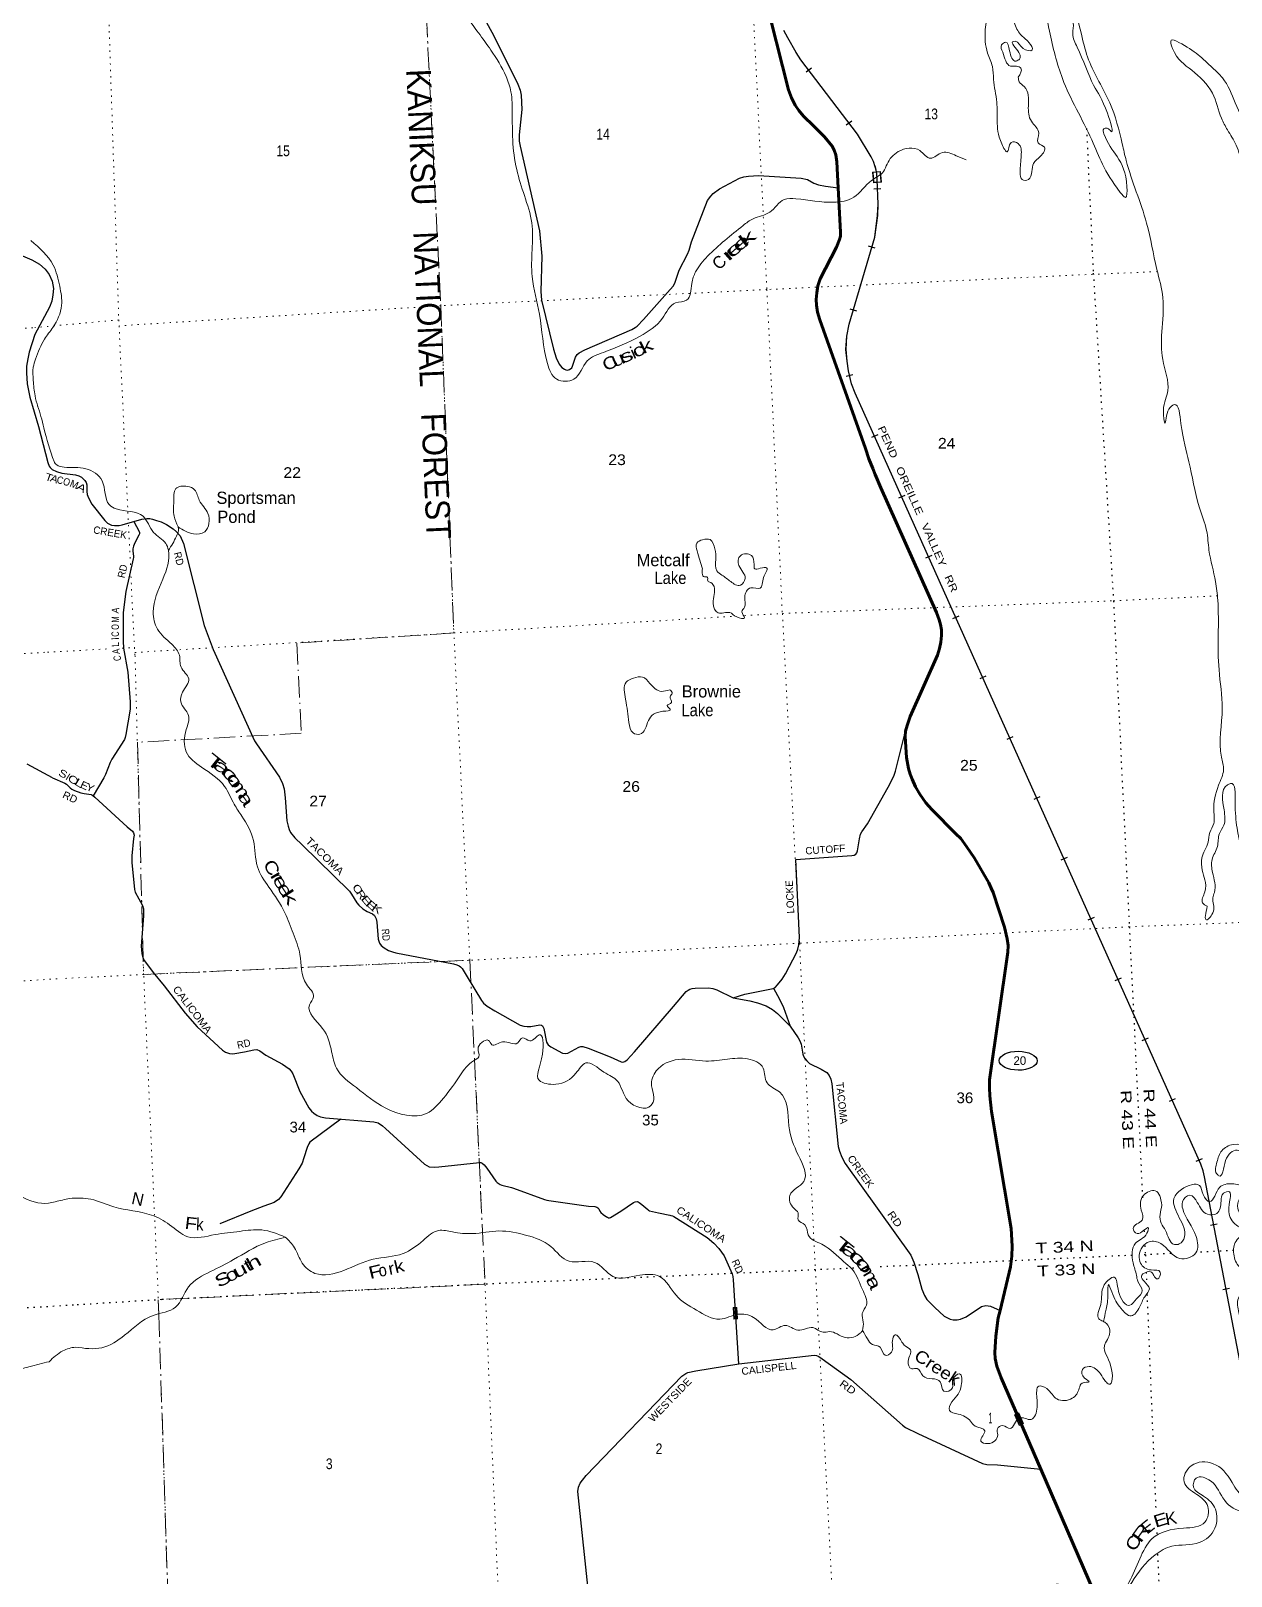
# Model space of a CAD drawing. Header units: feet. Extents: x 733631 to 986127, y 195788 to 388968.
# Drawn here: x 887219 to 906800, y 342713 to 367933 of the extents above; entities that cross this region are included whole.
import ezdxf
from ezdxf.enums import TextEntityAlignment as Align

# ---------------------------------------------------------------- set-up
doc = ezdxf.new("R2010")
doc.units = ezdxf.units.FT
doc.header["$LTSCALE"] = 70
doc.linetypes.add('DOT_DASHED', pattern=[7.7, 5, -1.2, 0.3, -1.2])
doc.linetypes.add('DOTTED', pattern=[1.5, 0.3, -1.2])
for name, color, linetype, lineweight in [('17', 7, 'Continuous', 25), ('23', 7, 'Continuous', 70), ('29', 7, 'Continuous', 25), ('31', 7, 'Continuous', 13), ('34', 7, 'Continuous', 25), ('39', 7, 'Continuous', 13), ('44', 7, 'DOT_DASHED', 13), ('59', 7, 'Continuous', 13), ('6', 7, 'DOTTED', 25), ('7', 7, 'DOTTED', 13)]:
    doc.layers.add(name, color=color, linetype=linetype, lineweight=lineweight)
doc.layers.add('30', color=7, linetype='Continuous')
doc.layers.add('41', color=7, linetype='Continuous')

msp = doc.modelspace()

# ---------------------------------------------------------------- linework, layer by layer
at = {"layer": '17'}
msp.add_ellipse((903326.94, 351124.45), major_axis=(309.24, -1), ratio=0.500121, dxfattribs=at)
at = {"layer": '23'}
for points in [[(899184.11, 368542.85), (899577.89, 366969.51), (899625.18, 366840.31), (899688.38, 366723.16), (899746.43, 366634.35), (899824.64, 366542.48), (899986.86, 366381.18)], [(899986.86, 366381.18), (900167.06, 366201.99), (900290.63, 366050.32), (900324.46, 365985.42), (900349.84, 365909.25), (900366.55, 365795.37), (900389.58, 365370.75)], [(900389.58, 365370.75), (900428.78, 364647.82), (900424.56, 364584.6), (900411.23, 364525.88), (900361.4, 364402.7), (900093.25, 363886.3), (900056.6, 363773.44), (900040.46, 363656.72), (900031.22, 363547.73), (900034.01, 363456.39), (900050.96, 363344.59), (900091.8, 363214.08), (900833.62, 361117.16), (900890.57, 360949.59), (900955.01, 360790.53), (900994.82, 360692.29), (901088, 360475.59), (901994.62, 358438.99), (902036.01, 358319.66), (902058.57, 358243.48), (902072.67, 358158.84), (902075.49, 358062.91), (902065.75, 357954.67), (902044.47, 357851.31), (902009.16, 357744.32), (901562.57, 356744.92), (901512.97, 356597.2), (901490.41, 356501.27)], [(901490.41, 356501.27), (901484.32, 356414.5), (901501.69, 356072.42), (901535.53, 355894.67), (901563.72, 355801.56), (901593.84, 355719.45), (901651.13, 355595.6), (901722.49, 355473.8), (901818.91, 355334.62), (901918.02, 355222.65), (902310.97, 354829.54), (902389.9, 354749.19), (902484.62, 354622), (902615.21, 354431), (902846.82, 354029.65), (902887.58, 353940.86), (902915.77, 353870.32), (903103.01, 353303.88), (903148.62, 353115.66), (903162.5, 353002.75), (903159.01, 352897.79), (902860.8, 350813.33), (902856.02, 350681.37), (902861.08, 350552.06), (902891.17, 350294.53), (903212.99, 348384.96), (903228.1, 348096.53), (903224.53, 347932.68), (903202.55, 347762.09), (903030.63, 347046.19)], [(903030.63, 347046.19), (903002.2, 346927.78), (902961.12, 346629.11), (902943.18, 346359.63), (902951.02, 346265.23), (902980.02, 346136.71), (903049.93, 345947.41), (903049.93, 345947.41), (903695, 344456.3), (905680.05, 339867.8)]]:
    msp.add_lwpolyline(points, dxfattribs=at)
at = {"layer": '29'}
for points in [[(894584.24, 368188.4), (894770.05, 367850.17), (895160.38, 367063.39), (895198.94, 366967.83), (895215.68, 366884.08), (895225.87, 366652.08), (895186.38, 366235.02), (895186.38, 366134.52), (895200, 366053.73), (895518.02, 364666.88), (895555.24, 364254.52), (895537.93, 363680.65), (895550.51, 363535.86), (895743.24, 362735.71), (895789.02, 362596.08), (895837.15, 362493.49), (895882.81, 362440.16), (895922.94, 362409.74), (895948.05, 362399.27), (895973.16, 362397.17), (896007.45, 362408.45), (896042.21, 362434.86), (896056.86, 362462.08), (896104.45, 362605.79), (896130.1, 362648.43), (896165.67, 362679.83), (896257.1, 362728.5), (897021.49, 363058.8), (897075.24, 363089.78), (897107.28, 363113.24), (897211.4, 363219.96), (897603.53, 363664.36), (897695.26, 363766.49), (897724.56, 363816.74), (897792.72, 364028.59), (897933.66, 364288.1), (897958.92, 364352.75), (897993.99, 364492.16), (898259.55, 365161.95), (898312.55, 365236.31), (898350.21, 365278.19), (898451.86, 365352.73), (898780.33, 365526.35), (898848.22, 365550.38), (898923.54, 365562.94), (899091.84, 365572.19), (899785.64, 365529.44), (899891.26, 365504.92), (899990.7, 365445.69), (900066.68, 365418.58), (900184.77, 365398.73), (900389.58, 365370.75)], [(886747.3, 364401.2), (887232.11, 364196.66)], [(887232.11, 364196.66), (887356.43, 364126.61), (887448.5, 364042.86), (887515.46, 363959.11), (887565.11, 363849.67), (887586.6, 363728.79), (887578.37, 363626.14), (887561.49, 363519.42), (887524.1, 363422.31), (887280.8, 362976.67)], [(887280.8, 362976.67), (887187.85, 362688.36), (887165.88, 362581.65), (887148.99, 362459.9), (887145.23, 362350.76), (887159.81, 362170.92), (887203.53, 361952.18), (887340.7, 361475.79)], [(887340.7, 361475.79), (887494.54, 360889.65), (887515.46, 360831.03), (887534.29, 360805.91), (887566.51, 360775.98), (887636.82, 360738.9), (887722.76, 360713.14), (887946.33, 360685.09), (888003, 360669.81), (888042.76, 360650.96), (888099.63, 360595.91), (888122.27, 360560.94), (888130.65, 360525.34), (888131.26, 360417.46), (888136.92, 360364.12), (888155.76, 360311.78), (888212.66, 360208.56), (888423.59, 359939.09), (888469.66, 359897.4), (888532.4, 359867.9), (888584.71, 359859.53), (888660.04, 359861.62), (888709.79, 359871.77), (889027.46, 359964.26), (889112.01, 359974.69), (889158.08, 359974.87), (889204.08, 359964.22), (889268.95, 359943.28), (889342.79, 359917.41), (889432.16, 359874.19), (889541.59, 359803.67), (889595.37, 359754.84), (889651.47, 359688.67), (889709.11, 359565.67), (890045.33, 358227.93), (890192.84, 357837.83), (890867.59, 356344.12), (890901.51, 356293.89), (891273.62, 355752.66), (891322.27, 355651.53), (891353.04, 355561.05), (891364.3, 355416.96), (891394.89, 355037.61), (891413.86, 354950.57), (891432.56, 354899.42), (891453.48, 354849.17), (891524.63, 354764.96), (891646.79, 354646.37), (892416.02, 353890.23), (892448.19, 353844.54), (892537.38, 353703.89), (892568.89, 353663.33), (892633.63, 353605.48), (892704.52, 353561.39), (892792.66, 353521.73), (892824.61, 353493.18), (892851.25, 353442.17), (892861.48, 353383.54), (892884.73, 353107.17), (892903.79, 353044.03), (892932.86, 353004.58), (892981.73, 352968.2), (893052.13, 352925.01), (893119.98, 352900.67), (893173.49, 352883.14), (894110.69, 352705.26), (894165.33, 352688.43), (894205.08, 352673.77), (894228.1, 352659.11), (894255.42, 352627.87), (894337.7, 352495.7), (894569.18, 352106.37), (894604.3, 352061.56), (894663.34, 352014.24), (894789.22, 351941.26), (895203.2, 351704.36), (895258.63, 351688.2), (895316.19, 351681.33), (895376.06, 351684.48), (895519.16, 351710.65), (895549.01, 351707.03), (895565.2, 351691.8), (895586.12, 351649.93), (895632.16, 351425.89), (895646.81, 351398.68), (895659.3, 351386.18), (895703.3, 351348.42), (895893.72, 351250.02), (895934.12, 351242.97), (895979.51, 351250.02), (896160.44, 351344.19), (896188.77, 351354.71), (896222.25, 351354.71), (896310.67, 351329.57), (896670.45, 351185.47), (896849.66, 351105.32), (896877.19, 351101.36), (896906.49, 351109.74), (896949.27, 351141.3), (897067.35, 351268.78), (897702.4, 352011.49)], [(888898.61, 359926.75), (888982.32, 359763.39), (888989.64, 359745.61), (888991.73, 359733.04), (888988.6, 359722.57), (888978.13, 359702.67), (888912.11, 359574.51), (888892.34, 359520.51), (888883.97, 359481.79), (888883.19, 359442.25), (888892.34, 359357.2), (888892.34, 359337.32), (888888.51, 359313.28), (888768.8, 358784.11), (888724.29, 358441.39), (888722.85, 357973.22), (888730.14, 357858.34), (888798.84, 357467.33), (888835.84, 356980.77), (888837.73, 356867.34), (888833.75, 356827.92), (888768.89, 356446.85), (888756.33, 356398.7), (888743.1, 356367.35), (888538.72, 356044.85), (888513.95, 355991.55), (888434.09, 355797.78), (888406.91, 355743.38), (888235.17, 355446.93)], [(898676.11, 352151.16), (898864.48, 352209.22), (899327.59, 352305.08), (899358.89, 352322.07), (899398.65, 352363.94), (899473.02, 352455.78), (899532.56, 352541.9), (899710.11, 352884.34), (899733.44, 352943.91), (899748.09, 353017.19), (899758.35, 353136.39), (899697.84, 354407.65), (900611.13, 354471.74), (900652.03, 354480.73), (900675.04, 354493.29), (900695.97, 354516.33), (900707.06, 354547.95), (900735.34, 354744.76), (900754.56, 354819.92), (900773.4, 354857.61), (900868.7, 354991.88), (901206.06, 355587.64), (901298.6, 355770.49), (901324.55, 355852.38), (901490.41, 356501.27)], [(887569.47, 355743.85), (887158.85, 355966.47)], [(887569.47, 355743.85), (887772.75, 355655.89), (887799.06, 355639.7), (887816.83, 355624), (887856.59, 355575.84), (887886.09, 355555.14), (887931.92, 355533.97), (888034.45, 355498.37), (888087.01, 355487.9), (888199.04, 355467.83), (888212.33, 355462.78), (888229.06, 355452.31), (888261.52, 355423.73), (888789.77, 354940.95)], [(888789.77, 354940.95), (888873.55, 354872.33), (888893.94, 354843.47), (888902.85, 354805.33), (888894.12, 354750.89)], [(888894.12, 354750.89), (888863.09, 354470.32), (888866.33, 354359.75), (888909.13, 353917.56), (888920.68, 353875.37), (889040.78, 353659.83), (889055.6, 353601.4), (889057.69, 353534.4), (889053.98, 353486.76), (889019.75, 352993.04), (889028.4, 352876.95), (889047.24, 352803.66), (889072.12, 352752.8), (889215.36, 352564.35), (889394.25, 352344.94), (889736.13, 351899.46), (889931.25, 351678.63), (890342.5, 351296.13), (890392.72, 351262.64), (890459.68, 351239.6), (890507.81, 351237.51), (890543.38, 351241.69), (890704.33, 351269.3), (890857.26, 351304.51), (890903.03, 351304.91), (890953.51, 351283.57), (891050.28, 351215.51), (891323.25, 351068.19), (891380.38, 351030.23), (891430.6, 350990.44), (891464.08, 350954.85), (891493.5, 350911.02), (891606.41, 350624.58), (891754.94, 350356.03), (891796.79, 350303.7), (891834.45, 350270.18), (891891.54, 350231.49), (891943.26, 350209.46), (892024.59, 350192.02), (892813.74, 350127.82), (892883.22, 350110.79), (892956.03, 350060.82), (893006.4, 350016.46), (893642.37, 349436.87), (893680.04, 349415.93), (893717.46, 349394.94), (893805.59, 349386.62), (893871.31, 349390.55), (894540.05, 349464.1), (894558.88, 349462.01), (894578.43, 349453.06), (894611.2, 349424.32), (894655.14, 349371.97), (894801.62, 349158.4), (894824.63, 349137.47), (894842.73, 349123.79), (894873.81, 349105.01), (894902.06, 349095.59), (895060.05, 349056.85), (895094.62, 349046.33), (895598.87, 348861.08), (895635.49, 348849.57), (895667.1, 348843.51), (896315.93, 348750.48), (896419.14, 348744.88), (896433.78, 348741.74), (896450.01, 348735.26), (896469.36, 348722.9), (896481.91, 348709.29), (896500.75, 348671.6), (896518.35, 348646.97), (896554.1, 348615.06), (896607.46, 348577.38), (896626.3, 348569), (896644.08, 348562.72), (896656.64, 348562.72), (896675.27, 348568.02), (896842.97, 348669.08), (897050.03, 348807.69), (897079.33, 348820.26), (897108.62, 348825.49), (897127.46, 348820.26), (897144.2, 348809.79), (897188.32, 348776.73), (897283.35, 348693.58), (897295.9, 348685.2), (897311.75, 348676.35), (897456.75, 348641.36), (897641.17, 348605.64), (897660, 348600.41), (897685.1, 348593.07), (897707.08, 348582.61), (898253.73, 348240.99), (898362.04, 348149.19), (898443.24, 348058.29), (898529.44, 347939.81), (898593.67, 347793.42), (898657.09, 347646.68), (898671.73, 347602.71), (898678.67, 347546.31), (898761.49, 346178.56)], [(897702.4, 352011.49), (897910.28, 352254.62), (897940.17, 352278.07), (897969.47, 352292.73), (898009.22, 352303.2), (898053.73, 352306.35), (898272.88, 352315.76), (898344.02, 352305.29), (898408.89, 352280.17), (898676.11, 352151.16)], [(898676.11, 352151.16), (898949.89, 352099.36), (899074.32, 352070.81), (899211.96, 352020.26), (899317.04, 351961.94), (899401.07, 351896.08), (899607.81, 351687.79)], [(899335.84, 352309.56), (899433.91, 352129.39), (899496.17, 351992.44), (899607.81, 351687.79)], [(899607.81, 351687.79), (899737, 351496.81), (899764.84, 351446.89), (899783.67, 351392.45), (899812.96, 351229.13), (899823.43, 351197.73), (899843.91, 351159.69), (899875.74, 351122.35), (899924.04, 351079.91), (900113.84, 350988.04), (900202.16, 350929.72), (900241.48, 350883.78), (900269.13, 350822.95), (900287.51, 350748.25), (900390.5, 349725.81), (900409.76, 349646.79), (900446.99, 349552.03), (900504.88, 349448.49), (901574.84, 347950.29), (901624.68, 347839.05), (901689.6, 347637.62), (901756.1, 347397.89), (901796.64, 347292.84), (901838.49, 347225.84), (901964.56, 347098.84), (902118.88, 346953.65), (902215.13, 346907.59), (902265.35, 346895.03), (902332.31, 346895.03), (902386.72, 346907.59), (902478.79, 346945.28), (902729.88, 347112.78), (902800.44, 347127.78), (902876.36, 347116.97), (903030.63, 347046.19)], [(892274.5, 350168.38), (891771.67, 349797), (891750.75, 349767.68), (891723.04, 349708.59), (891669.37, 349539.09), (891641.94, 349453.61), (891587.77, 349360.49), (891294.58, 348900.85), (891256.92, 348858.97), (891185.92, 348808.76), (891018.42, 348752.1), (890807.58, 348667.6), (890300.5, 348461.13)], [(896475.78, 340951.94), (896141.99, 344094.06), (896150.25, 344162.59), (896179.54, 344229.6), (896217.2, 344279.85), (896276.79, 344355.37), (897839.74, 345973.32), (897903.78, 346017.72), (897936.25, 346035.43), (898064.46, 346064.39), (898767.4, 346179.22), (899997.09, 346317.6), (900038.15, 346315.04), (900075.81, 346298.29), (900126.94, 346257.82), (900595.8, 345919.98), (901437.27, 345176.14), (901486.18, 345138.31), (901689.55, 345040.17), (902741.69, 344552.04), (902812.26, 344536.82), (902990.42, 344531.31), (903695, 344456.3)]]:
    msp.add_lwpolyline(points, dxfattribs=at)
at = {"layer": '31'}
for p, q in [((898678.22, 347095.37), (898734.39, 347098.48)), ((898688.61, 346908.16), (898678.22, 347095.37)), ((898711.5, 347003.32), (898711.21, 347003.3))]:
    msp.add_line(p, q, dxfattribs=at)
msp.add_lwpolyline([(898696.15, 346916.58), (898686.64, 347087.82), (898726.84, 347090.05), (898736.35, 346918.81)], close=True, dxfattribs=at)
msp.add_lwpolyline([(898734.39, 347098.48), (898744.78, 346911.27), (898688.61, 346908.16)], dxfattribs=at)
at = {"layer": '34'}
for p, q in [((899953.47, 367324.36), (899865.56, 367257.24)), ((900610.29, 366459.76), (900522.37, 366392.63)), ((901083.29, 365352.62), (900972.76, 365348.21)), ((900991.81, 364389.1), (900885.68, 364420.25)), ((900692.3, 363359.56), (900586.17, 363390.72)), ((900626.86, 362320.47), (900519.36, 362294.41)), ((901033.68, 361341.26), (900932.75, 361296.02)), ((901475.39, 360349.38), (901374.46, 360304.14)), ((901916.31, 359372.02), (901815.37, 359326.78)), ((902358.02, 358380.13), (902257.08, 358334.89)), ((902798.93, 357402.77), (902698, 357357.53)), ((903240.64, 356410.88), (903139.71, 356365.64)), ((903681.56, 355433.52), (903580.63, 355388.28)), ((904123.27, 354441.64), (904022.33, 354396.4)), ((904564.19, 353464.28), (904463.25, 353419.04)), ((905005.9, 352472.39), (904904.96, 352427.15)), ((905446.81, 351495.03), (905345.88, 351449.79)), ((905888.52, 350503.14), (905787.59, 350457.9)), ((906328.52, 349524.85), (906227.2, 349480.47)), ((906570.86, 348456.51), (906462.23, 348435.64)), ((906775.69, 347404.04), (906667.06, 347383.18))]:
    msp.add_line(p, q, dxfattribs=at)
at = {"layer": '34', "lineweight": 13}
for p, q in [((900950.8, 365628.78), (901080.93, 365639.05)), ((900951.33, 365628.82), (900965.13, 365453.94)), ((900964.61, 365453.9), (901094.73, 365464.17)), ((901080.93, 365639.05), (901094.73, 365464.17))]:
    msp.add_line(p, q, dxfattribs=at)
at = {"layer": '34'}
msp.add_lwpolyline([(908145.83, 339968.11), (906366.56, 349230.59), (906344.62, 349327.43), (906306.03, 349433.6), (906218.95, 349632.41), (900666.72, 362020.13), (900606.48, 362172.81), (900555.6, 362382.67), (900537.3, 362539.86), (900516.95, 362730.66), (900531.02, 362949.91), (900570.09, 363146.38), (900986.91, 364566.26), (901033.57, 364921.51), (901039.59, 365105.47), (901023.66, 365504.72), (901019.09, 365607.24), (901010.43, 365661.02), (900994.99, 365713.32), (900964.9, 365800.6), (900926.06, 365876.01), (900702.81, 366248.59), (899778.42, 367459.37), (899703.2, 367581.65), (899565.93, 367816.93), (899503.1, 367937.8)], dxfattribs=at)
at = {"layer": '34', "lineweight": 13}
msp.add_lwpolyline([(908146.91, 339968.32), (906367.64, 349230.82), (906345.68, 349327.74), (906307.05, 349434.01), (906219.96, 349632.86), (900667.73, 362020.56), (900607.53, 362173.14), (900556.68, 362382.86), (900538.39, 362539.98), (900518.05, 362730.68), (900532.11, 362949.77), (900571.16, 363146.12), (900987.99, 364566.03), (901034.67, 364921.42), (901040.69, 365105.47), (901024.76, 365504.77), (901020.18, 365607.39), (900996.04, 365713.66), (900927.04, 365876.51), (900703.72, 366249.21), (899779.33, 367459.99), (899704.14, 367582.22), (899566.89, 367817.46), (899504.12, 367938.23)], dxfattribs=at)
msp.add_lwpolyline([(900972.47, 365462.54), (900959.93, 365621.47), (901073.58, 365630.44), (901086.12, 365471.51)], close=True, dxfattribs=at)
at = {"layer": '39'}
for points in [[(890771.29, 376672.17), (890811.23, 376565.03), (890937.24, 376437.68), (891066.74, 376203.51), (891282.21, 375872.42), (891516.03, 375695.61), (891816.7, 375243.34), (892022.05, 374794.69), (892173.03, 374105.31), (892350.44, 373296.04), (892409, 372828.43), (892451.11, 372483.18), (892460.27, 372305.97), (892494.82, 372224.82), (892499.14, 372101.88), (892569.79, 371988.1), (892666.82, 371794.8), (892805.88, 371375.36), (892844.42, 371060.23), (892992.27, 370705.8), (893031.04, 370503.72), (893257.15, 370084.31), (893424.81, 369855.96), (893506.07, 369732.58), (893643.32, 369583.55), (893796.61, 369241.48), (893902.6, 368992.08), (893999.86, 368637.3), (894307.01, 368177.26), (894722.45, 367619.33), (894971.29, 367190.89), (895051.13, 366938.25), (895073.06, 366592.06), (895079.57, 366152.3), (895145.02, 365668.86), (895270.15, 365244.73), (895390.38, 364798.16), (895394.87, 364358.31), (895397.14, 363922.38), (895513.99, 363307.47), (895646.55, 362502.8), (895797.38, 362247.42), (896076.57, 362250.37), (896294.14, 362545.16), (896558.18, 362684.67), (897157.78, 362950.87), (897521.26, 363242.39), (897736.98, 363494.7), (897916.95, 363537.42), (898002.07, 363809.88), (898063.08, 364000.46), (898258.49, 364253.85), (898837.85, 364755.29), (899002.07, 364867.93), (899271.92, 364973.39), (899510.22, 365180.33), (899699.83, 365193.23), (900312.13, 365135.02), (900643.91, 365217.13), (900934.06, 365492.05), (901129.38, 365637.51), (901186.76, 365759.26), (901368.61, 365961.55), (901722, 365978.05), (901894.46, 365852.87), (902089.9, 365948.8), (902313.34, 365894.64), (902479.12, 365830.73)], [(901266.28, 372645.16), (901052.41, 372281.32), (900950.12, 371949.52), (900978.4, 371401.77), (901247.6, 370931.88), (901550.85, 370782.54), (901639.4, 370714), (901726.43, 370792.76), (901943.93, 370657.57), (902167.74, 370557), (902356.76, 370424.52), (902505.62, 370481.94), (902437.61, 370583.73), (902408.13, 370644.93), (902476.23, 370619.85), (902556.33, 370597.35), (902615.03, 370715.16), (902712.67, 370784.31), (902713.22, 370616.79), (902621.52, 370354.12), (902555.07, 369955.36), (902444.23, 369867.42), (902394.97, 369723.81), (902291.02, 369620.04), (902264.38, 369469.42), (902185.6, 369348.66), (902205.57, 369157.82), (902307.48, 369144.41), (902318.89, 369276.15), (902344.46, 369329.83), (902425.46, 369250.85), (902545, 369327.09), (902461.97, 369484.7), (902426.23, 369549.65), (902508.65, 369599.93), (902548.08, 369698.66), (902616.49, 369667.54), (902601.28, 369374.13), (902615.17, 369065.92), (902745.66, 369047.79), (902910.04, 369118.05), (903013.16, 369237.93), (903078.71, 369222.82), (903089.39, 369172.85), (903050, 369112.47), (903046.81, 369017.44), (903211.21, 369008.97), (903306.53, 368809.54), (903401.63, 368614.14), (903415.79, 368536.07), (903351.48, 368527.01), (903261.08, 368748.88), (903083.67, 368813.26), (902952.13, 368655.72), (902941.62, 368388.77), (902867.71, 368252.08), (902789.9, 367955.74), (902825.91, 367571.86), (902906.11, 367351.54), (902925.11, 367140.47), (902976.76, 366767.41), (902984.38, 366462.95), (903058.35, 366088.91), (903148.11, 365957.85), (903211.1, 366110.18), (903325.32, 366093.31), (903375.8, 365899.85), (903357.63, 365624.47), (903392.14, 365504.96), (903493.21, 365507.66), (903549.37, 365635.44), (903576.83, 365769.96), (903692.17, 365888.39), (903753.45, 366034.57), (903654.69, 366104.65), (903660.72, 366262.39), (903541.37, 366456.66), (903491.92, 366708.7), (903425.01, 367024.53), (903342.1, 367101.4), (903328.15, 367175.44)], [(903328.15, 367175.44), (903369.13, 367322.7), (903300.62, 367355.83), (903199.23, 367359.17), (903074.3, 367583.46), (903055.94, 367703.73), (903120.4, 367749.13), (903186.44, 367606.87), (903292.21, 367440.22), (903345.18, 367472.98), (903278.86, 367659.63), (903233.48, 367754.41), (903279.61, 367762.62), (903405, 367647.36), (903554.07, 367622.02), (903501.29, 367742.69), (903364.98, 367873.6), (903261.58, 368072.65), (903252.7, 368205.47), (903321.97, 368275.32), (903519.33, 368373.36), (903562.16, 368563.09), (903468.7, 368805), (903428.51, 369073.63), (903381.16, 369206.67), (903286.94, 369345.59), (903358.99, 369518.52), (903404.54, 369577.17), (903540.45, 369375.6), (903634.4, 369006.53), (903837.76, 367929.99), (904047.73, 367156.56), (904526.64, 366153.45), (904700.91, 365757.86), (904991.9, 365297.06), (905075.13, 365214.15), (905100.52, 365388.94), (904939.43, 365882.04), (904725.92, 366253.6), (904721.76, 366334.15), (904777.89, 366344.85), (904841.28, 366293.3), (904781.46, 366589.27), (904557.52, 367045.12), (904288.61, 367666.42), (904216.38, 367889.14), (904221.78, 368058.96), (904111.62, 368193.1), (904010.36, 368311.51), (903901.16, 368819.15), (903885.31, 369086.89), (903899.89, 369196.57), (904049.76, 368842.23), (904207.41, 368415.59), (904364.16, 367849.61), (904475.31, 367461.16), (904821.4, 366756.66), (905023.94, 366087.86), (905088.57, 365816.34), (905420.59, 364796.27), (905589.24, 364039.08), (905685.95, 363577.29), (905670.23, 363019.4), (905685.34, 362569.95), (905768.29, 362061.08), (905695.97, 361736.74), (905722.94, 361528.06), (905785.91, 361759.11), (905873.14, 361833.83), (905982.25, 361524.02), (906111.62, 360900.24), (906281.25, 360163.28), (906400.37, 359777.22), (906439.22, 359456.05), (906546.62, 358944.29), (906582.51, 358641.15), (906602.69, 357505.59), (906655.53, 356874.2), (906643.89, 356080.32), (906676.82, 355873.94), (906594.8, 355619.79), (906519.19, 355202.44), (906515.76, 354994.36), (906454.38, 354850.18), (906424.23, 354689.3), (906322.02, 354434.21), (906330.4, 354232.74), (906372.73, 354079.28), (906370.91, 353879.35), (906335.64, 353700.06), (906411.24, 353647.07)], [(906865.85, 366757.27), (906658.54, 367165.45), (906498.25, 367329.55), (905946.4, 367745.86), (905823.06, 367782.5), (905844.37, 367644.2), (906158.23, 367289.45), (906495.34, 366915.59), (906641.96, 366506.6), (906740.79, 366317.42), (906881.11, 366069.62), (906988.94, 365745.62), (907117.2, 365456.89), (907302.5, 365318.18), (907378.8, 365408.54), (907440.74, 365581), (907275.95, 365714.61), (907137.82, 365920.12), (907058.93, 366271.72), (906865.85, 366757.27)], [(887295.65, 362576.92), (887441.34, 362902.81), (887576.86, 363092.73), (887719.25, 363452.85), (887688.53, 363765.86), (887582.31, 364108.84), (887218.62, 364511.12)], [(887295.65, 362576.92), (887257.02, 362441.66), (887257.02, 362229.11), (887285.99, 361977.91), (887330.69, 361801.13)], [(887595.58, 360902.45), (887429.01, 361453.16), (887383.14, 361639.14), (887327.62, 361810.63)], [(887595.58, 360902.45), (887639.04, 360849.31), (887760.35, 360812.26), (888115.93, 360786.48), (888381.18, 360588.93), (888498.49, 360198.75), (888611.28, 360131.34), (889048.58, 360012.48), (889220.23, 359745.96), (889417.71, 359567.45), (889461.79, 359458.48), (889370.81, 358985.9), (889214.4, 358447.69), (889283.37, 358170.32), (889516.9, 357920.82), (889641.57, 357740.93), (889667.6, 357550.37), (889792.9, 357358.39), (889690.94, 357137.63), (889662.6, 356980.87), (889789.35, 356760.7), (889752.74, 356528.87), (889753.38, 356163.52), (890003.06, 355914.77), (890379.56, 355601.3), (890536.31, 355309.86), (890659.58, 355117.79), (890848.2, 354718.83), (890914.88, 354289.95), (891099.95, 353959.46), (891362.61, 353537.72), (891495.19, 353204.77), (891608.19, 352858.8), (891714.23, 352373.22), (891828.24, 352164.57), (891764.01, 352036.41), (891976.13, 351652.68), (892125.44, 351270.05), (892203.89, 351005.24), (892528.09, 350685.28), (893006.81, 350352.36), (893675.3, 350264.48), (893947.97, 350511.38), (894229.82, 350893.95), (894440.62, 351123.83), (894528.27, 351190.51), (894513.64, 351317), (894574.98, 351422.81), (894684.59, 351456.19), (894738.81, 351386.05), (894914.54, 351432.62), (895162.36, 351415.93), (895239.08, 351498.24), (895361.03, 351449.43), (895511.84, 351547.32), (895564.62, 351230.83), (895511.74, 350804.44), (895782.25, 350740.37), (896110.96, 350921.25), (896272.37, 351088.26), (896567.54, 350938.54), (896789.71, 350791.46), (896964.27, 350468.55), (897334.67, 350390.98), (897382.53, 350522.4), (897344.18, 350716.42), (897420.76, 350958.2), (897781.57, 351144.62), (898232.26, 351119.24), (898583.01, 351147.73), (898912.58, 351155.05), (899165.35, 351003.35), (899228.31, 350764.05), (899432.4, 350614.11), (899586.51, 350060.12), (899741.02, 349576.8), (899827.79, 349150.88), (899600.52, 348926.29), (899663.94, 348717.29), (899734.74, 348639.85), (899738.65, 348524.97), (899846.01, 348445.2), (899901.08, 348280.22), (900121.43, 348129.02), (900484.57, 347839.15), (900622.59, 347714.38), (900785.04, 347390.91), (900848.94, 347133.48), (900783, 346999.19), (900798.46, 346856.59), (900787.15, 346722.83)], [(889620.27, 359840.74), (889554.57, 360013.91), (889548.36, 360251.82), (889584.09, 360461.41), (889772.46, 360498.47), (889888.66, 360443.34), (889966.37, 360271.34), (890107.15, 360053.85), (890053.57, 359758.64), (889873.28, 359721.96), (889620.78, 359837.88)], [(889464.72, 359453.54), (889593.83, 359684.68), (889625.86, 359809.32), (889620.16, 359841.35)], [(898173.41, 359152.93), (898087.75, 359445.51), (898081.2, 359572.38), (898177.55, 359627.34), (898300.94, 359629.07), (898377.5, 359479.23), (898392.5, 359306.32), (898408.13, 359121.34), (898492.75, 359050.6), (898635.89, 358944.24), (898794.81, 358885.05), (898872.2, 358993.63), (898770.1, 359206.88), (898794.19, 359367.48), (898974.12, 359371.84), (899016.25, 359222.41), (899027.97, 359152.3), (899118.53, 359162.59), (899225.66, 359165.57), (899172.88, 359011.71), (899115.08, 358837.43), (898963, 358842.43), (898865.48, 358692.54), (898861.99, 358524.83), (898819.19, 358452.17), (898860.63, 358355.19), (898734.49, 358367.47), (898619.48, 358438.81), (898429.45, 358433.97), (898350.45, 358591.77), (898364.79, 358862.94), (898312.89, 358927.14), (898260.64, 358959.01), (898259.85, 359013.48), (898192.38, 359026.48), (898172.17, 359104.26), (898173.51, 359156.81)], [(856854.41, 358086.74), (857364.48, 357769.04), (857931.08, 357402.99), (858246.11, 356954.18), (858757.44, 356399.84), (859113.44, 356142.81), (859830.54, 355857.55), (860206.68, 355653.91), (860552.81, 355544.17), (861216.6, 355430.77), (861438.81, 355283.77), (861661.29, 355181.29), (862322.75, 355075.9), (862807.46, 355093), (863075.98, 355002.44), (863543.71, 354630.47), (863805.93, 354545.74), (864321.09, 354559.99), (864735, 354475.18), (865030.76, 354104.51), (865190.33, 353700.15), (865325.93, 353493.09), (865670.04, 353383.26), (866218.79, 353366.48), (866759.38, 353351.39), (867281.61, 353289.06), (867712.67, 353435.53), (868141.31, 353745.77), (868381.76, 353904.96), (868535.23, 353911.01), (868715.93, 353790.7), (869039.5, 353791.32), (869535.4, 353729.97), (870148.03, 353529.6), (870596.14, 353500.75), (871504.74, 353538.62), (871999.87, 353548.04), (872123.32, 353443.67), (872292.71, 353302.68), (872990.55, 353095.55), (873668.86, 352922.04), (874221.12, 352816.38), (874605.75, 352653.54), (874910.66, 352665.57), (875195.2, 352630.27), (875474.13, 352685.78), (875892.71, 352584.96), (876337.4, 352335.48), (876499.56, 352121.38), (876733.17, 351993.03), (877022.27, 352046.92), (877329.19, 351854.71), (877595.04, 351575.92), (877690.73, 351201.4), (877749.89, 350932.66), (877912.7, 350548.66), (878072.68, 350338.52), (878242.11, 349940.61), (878363.06, 349848.28), (878752.07, 349728.09), (879094.09, 349466.47), (879503.1, 349096.22), (879868.1, 348918.44), (880286.35, 348467.65), (880366.95, 348116.81), (880480.34, 347908.87), (880861.81, 347723.65), (880969.48, 347557.97), (881044.18, 347202.86), (881291.47, 346625.96), (881474.03, 346509.77), (881873.28, 346335.36), (882830.4, 345810.75), (883437.21, 345757.81), (883711.91, 345766.63), (884027.27, 345667.81), (884281.23, 345536.22), (884590.01, 345348.13), (884985.62, 345163.47), (885229.38, 344982.93), (885431.33, 345041.47), (885572.89, 345144.16), (885677.43, 345364.74), (885880.98, 345536.63), (886081.02, 345489.9), (886232.36, 345601.07), (886348.28, 345635.98), (886679.52, 345800.77), (886935.35, 346031.37), (887186.35, 346128.26), (887514.72, 346212.02)], [(897642, 357179.94), (897503.7, 357153.3), (897316.9, 357281.84), (897196.08, 357387.22), (897051.31, 357368.35), (896929.12, 357304.1), (896921.37, 357023.15), (896975.45, 356642.13), (897042.75, 356475.7), (897155.27, 356452.7), (897293.58, 356675.15), (897530.64, 356827.53), (897650.35, 356861.38), (897600.78, 356919.63), (897670.98, 356971.36), (897647.71, 357069.18), (897679.55, 357119.12), (897642, 357179.94)], [(906411.24, 353647.07), (906396.53, 353422.31), (906510.73, 353562.89), (906501.42, 353782.49), (906527.23, 353870.5), (906498.17, 354198.18), (906489.37, 354407.71), (906575.49, 354621.68), (906609.21, 354831.17), (906681.1, 354967.76), (906684.36, 355218.23), (906740.2, 355626.58), (906789.64, 355649.08), (906868.05, 355345.91), (906898.06, 354921.37), (907026.04, 354285.42), (907193.01, 353639.17), (907247.82, 353518.59), (907307.39, 353658.64), (907257.8, 354070.15), (907143.87, 354630.05), (907125.5, 354829.04), (907244.92, 354711.48), (907413.79, 354146.07), (907439.89, 353640.61), (907481.71, 353222.68), (907587, 352634.11), (907705.23, 352304.54), (907716.62, 351848.85), (907780.59, 350727.45), (907854.04, 350363.48), (907809.98, 349844.65), (908000.92, 348969.39), (907998.21, 348081.06), (908031.56, 347043.01), (908066.62, 346285.63), (908147.39, 346093.59), (908188.37, 346240.85), (908146.54, 346658.78), (908135.09, 346959.02), (908165.88, 347029.09), (908242.42, 346762.17), (908318.07, 346277.19), (908390.11, 346175.58), (908320.08, 345806.93), (908213, 345567.77), (907808.62, 345480.25), (907508.69, 345369.34), (907413.42, 345607.13), (907380.5, 346009.33), (907218.32, 346562.94), (907093.87, 346934.62), (907062.4, 347112.81), (907291.12, 347034.67), (907599.68, 347252.96), (907684.37, 347612.2), (907438.66, 347705.7), (907044.49, 347812.44), (906958.75, 348022.42), (907148.27, 348233.13), (907163.92, 348439.77), (906941.28, 348635.27), (906910.54, 348799.37), (907024.73, 348939.95), (907276.08, 349129.33), (907267.67, 349488.26), (906832.77, 349756.62), (906647.73, 349655.12), (906568.34, 349467.71), (906563.77, 349281.78), (906599.97, 349247.13), (906710.68, 349494.54), (906896.32, 349662.69), (907072.04, 349513.44), (907146.97, 349238.37), (907026.41, 349103.54), (906817.27, 349115.98), (906615.7, 349060.13), (906532.11, 348914.92), (906449.75, 348824.28), (906344.56, 348940.48), (906286.48, 349085.13), (905992.03, 349024.95), (905868.15, 348875.84), (905955.26, 348560.96), (906038.22, 348247.91), (905955.09, 348133), (905874.52, 348125.2), (905729.18, 348352.57), (905658.22, 348472.4), (905671.31, 348767.73)], [(879179.02, 355395.72), (879491.1, 355389.13), (879952.28, 355336.52), (880378.36, 355199.59), (880590.31, 355056.23), (880748.28, 354846.01), (880965.36, 354777.7), (881086, 354897.77), (881266.51, 355038.4), (881366.71, 354959.42), (881416.34, 354522.4), (881399.29, 354185.91), (881537.37, 353762.5), (881701.79, 353542.41), (881971.36, 353271.86), (882276.4, 352871.22), (882327.28, 352709.36), (882564.83, 352532.63), (883003.99, 352218.19), (883063.59, 352040.5), (883223.66, 351828.34), (883307.76, 351696.12), (883528.85, 351577.39), (883880.86, 351267.61), (884365.51, 350979.25), (884597.55, 350788.13), (884718.29, 350598.69), (885078.1, 350040.39), (885447.98, 349943.72), (885667.06, 349824.92), (886038.3, 349540.17), (886466.81, 349239.48), (887046.02, 348912.36), (887504.91, 348797.74), (887616.65, 348822.04), (887849.51, 348878.13)], [(887849.51, 348878.13), (888197.14, 348864.04), (888569.93, 348740.15), (889186.18, 348605.42), (889481.77, 348447.64), (889777.31, 348251.5), (890222.87, 348286.44), (890626.99, 348339.63), (890984.11, 348362.37), (891368.59, 348247.09)], [(904717.82, 346868.24), (904756.22, 347045.47), (904788.48, 347283.16), (904801.12, 347469.47), (904851.79, 347350.71), (905005.37, 347081.33), (905169.54, 346959.8), (905305.84, 347103.44), (905392.22, 347273), (905466.45, 347403.65), (905381.25, 347524.82), (905336.49, 347607.52), (905503.21, 347671.82), (905538.22, 347620.98), (905601.92, 347563.39), (905644.77, 347674.4), (905493.17, 347709.06), (905323.45, 347820.88), (905300.85, 347944.99), (905465.3, 348170.68), (905653.16, 348139.08), (905961.2, 347897.1), (906223.7, 347988.09), (906228.05, 348256.77), (906010.58, 348704.85), (906004.65, 348819.64), (906128.49, 348930.39), (906247.91, 348812.83), (906413.8, 348618.71), (906567.07, 348629.91), (906635.53, 348832.95), (906675.53, 348959.98), (906773.44, 348984.74), (906783.2, 348874.17), (906762.58, 348685.47), (906863.28, 348460.04), (907007.36, 348335.56), (906898.7, 348205.33), (906840.54, 347998.73), (906918.73, 347778.31), (907164.08, 347652.5), (907484.62, 347560.48), (907535.7, 347433.67), (907399.7, 347284), (907146.33, 347369.06), (906919.72, 347249.47), (906927.95, 347011.65), (907028.39, 346556.09), (907187.71, 346097.22), (907226.28, 345624.64), (907368.53, 345104.41), (907292.1, 344624.44), (907174.01, 344520.01), (907170.39, 344237.23), (907008.94, 344031.86), (906818.09, 344238.94), (906506.62, 344547.38), (906150.03, 344514.57), (906032.08, 344250.68), (906238.98, 344046.36), (906419.21, 343848.88), (906373.65, 343594.42), (906022.5, 343495.25), (905513.03, 343326.11), (905309.45, 342995.64), (904889.57, 342267.48), (904677.82, 342134.45), (904353.6, 342258.6), (904097.49, 342553.47), (903803.08, 342531.65), (903661.73, 342250.51), (903420.98, 342130.26), (903061.02, 342123.54), (902931.28, 342244.65), (902691.59, 342300.08), (902387.89, 342340.4), (902206.96, 342394.52), (902190.31, 342325.11), (902433.69, 342237.56), (902622.48, 342187.84), (902565.6, 342074.16), (902359.38, 342030.21), (902231.41, 342117.09), (902072, 342028.9), (901873.11, 342078.15), (901469.91, 342281.37), (901313.41, 342136.79), (901342.12, 341776.8), (901346.65, 341649.83), (901222.21, 341746.97), (901065.82, 341796.19)], [(905671.31, 348767.73), (905562.01, 349002.85), (905369.66, 348925.23), (905335.38, 348687.45), (905347.95, 348522.5), (905203.05, 348388.56), (905266.18, 348302.69), (905449.41, 348400.07), (905427.84, 348308.22), (905237.84, 348145.93), (905201.77, 347825.29), (905254.68, 347623.88), (905280.28, 347520.11), (905350.68, 347372), (905258.38, 347238.49), (905146.46, 347132.33), (904964.77, 347358.01), (904894.04, 347590.89), (904730.55, 347464.15), (904674.18, 347144.59), (904641.71, 346910.93), (904712.55, 346871.85)], [(891368.59, 348247.09), (891519.31, 348072.45), (891645.6, 347821.98), (891852.65, 347654.01), (892321.81, 347702.17), (892804.3, 347884.17), (893291.37, 347977.58), (893618.31, 348192.69), (893871.11, 348353.88), (894097.03, 348330.11), (894424.34, 348303.01), (894855.34, 348345.34), (895306.4, 348273.55), (895700.38, 348092.11), (896000.23, 347851.76), (896416.17, 347832.83), (896713.38, 347604.47), (897155.73, 347623.11), (897476.66, 347601.77), (897745.51, 347295.38), (898077.88, 347052.51), (898459.89, 346906.84), (898753.41, 346985.15), (899009.05, 346934.51), (899331.16, 346733.56), (899525.94, 346803.21), (899732.35, 346726.05), (899977.15, 346767.76), (900142.97, 346692.74), (900245.64, 346703.59), (900503.68, 346606.64), (900752.88, 346680.86), (900788.93, 346719.76)], [(887940.84, 346451.13), (888376.96, 346439.96), (888747.04, 346642.96), (889212.05, 346967.48), (889579.5, 347103.74), (889789.24, 347432.48), (890150.76, 347683.53), (890525.29, 347878.67), (891047.53, 348153.37), (891372.99, 348241.99)], [(900787.15, 346722.83), (900867.12, 346585.26), (900948.75, 346494.19), (901074.63, 346447.59), (901156.31, 346316.15), (901260.85, 346369.48), (901273.7, 346551.76), (901317.17, 346650.69), (901430.54, 346532.84), (901480.42, 346468.56), (901568.98, 346403.01), (901529.66, 346220.54), (901588.61, 346098.14), (901679.48, 346102.39), (901770.75, 345981.49), (902053.12, 345883.65), (902115.75, 345729.12), (902254.51, 345786.07), (902254.61, 345907.34), (902369.72, 346012.48), (902398.24, 345825.08), (902348.87, 345683.49), (902246.17, 345555.55), (902204.77, 345416.35), (902347.54, 345356.4), (902547.74, 345242.62), (902622.79, 345161.34), (902782.65, 345084.02), (902716.35, 344917.41), (902831.94, 344874.36), (902992.58, 345017.12), (902987.38, 345117.81), (903071.71, 345170.19), (903193.66, 345121.38), (903341.21, 345293.33), (903536.26, 345268.6), (903635.22, 345469.03), (903631.25, 345624.28), (903662.07, 345811.44), (903791.58, 345773.07), (903958.24, 345603.22), (904208.64, 345614.91), (904323.61, 345779.75), (904367.91, 345862.57), (904486.22, 345884.24), (904408.18, 345945.2), (904374.75, 346082.92), (904483.43, 346134.43), (904667.89, 346011.83), (904753.2, 345888.64), (904805.97, 345846.69), (904839.67, 346134.92), (904733.24, 346471.1), (904823.09, 346691.29), (904765.01, 346835.94), (904712.55, 346871.85)], [(887514.72, 346212.02), (887740.32, 346388.82), (887843.89, 346429.32), (887940.84, 346451.13)], [(900994.71, 339688.2), (900953.47, 339816.7), (900910.95, 340091.27), (900875.34, 340271.28), (901015.13, 340308.09), (901214.71, 340206.39), (901348.27, 339893.68), (901488.76, 339799.3), (901699.22, 339918.14), (901690.35, 340246.77), (901534.06, 340568.51), (901393.12, 340828.39), (901511.85, 341037.82), (902039.15, 341175.49), (902163.51, 341197.45), (902127.16, 341470.29), (902350.74, 341727.01), (902661.5, 341824.29), (902801.49, 341935.79), (903379.98, 341865.92), (903574.22, 342024.37), (903695.28, 342032.04), (903588.93, 341778.78), (903441.23, 341620.48), (903505.05, 341482.16), (903570.02, 341321.68), (903831.45, 341315.72), (903785.76, 341416.54), (903644.14, 341454.34), (903625.16, 341586.68), (903743.68, 341604.33), (903817.09, 341672.35), (903911.76, 341563.73), (904031.44, 341480.5), (904050.5, 341699.4), (903876.9, 342121.27), (903849.01, 342269.35), (903971.42, 342250.84), (904295.82, 342005.59), (904584.25, 341908.03), (904982.08, 342269.91), (905179.57, 342610.07), (905561.19, 343059.88), (905835.33, 343199.86), (906281.65, 343259.06), (906534.75, 343492.93), (906542.97, 343804.19), (906351.81, 344017.32), (906186.29, 344165.02), (906229.39, 344310.36), (906464.43, 344266.83), (906695.54, 343946.57), (907008.32, 343769.4), (907272.88, 343898.84), (907379.07, 344194.49), (907439.27, 344322.46), (907512.85, 344269.37), (907475.23, 344449.29), (907510.59, 344705.29), (907614.68, 344649.6), (907537.81, 345001.29), (907600.34, 345123.31), (907874.05, 345075.53), (908068.83, 345145.19), (908132.68, 345123.95), (908175.4, 344845.35), (908208.96, 344822.69), (908222.11, 345077.66), (908309.95, 345219.03), (908384.91, 345061.04), (908384.9, 344590.69), (908401.1, 344159.46), (908624.06, 343408.84), (908780.93, 343036.65), (908810.38, 342858.37), (908764.65, 342646.29), (908837.13, 342457.91), (908948.61, 342455.04), (908906.98, 342673.13), (908975.24, 342880.2), (908854.29, 343066.32), (908745.09, 343573.96), (908610.11, 344031.95), (908542.93, 344392.17), (908483.56, 344992.98), (908495.61, 345308.45), (908627.45, 345538.68), (908702.77, 345608.81), (908875.85, 345197.01), (909025.85, 344487.4), (909115.1, 343817.33)]]:
    msp.add_spline(points, degree=3, dxfattribs=at)
at = {"layer": '44'}
msp.add_lwpolyline([(903629.3, 385815.71), (903628.58, 385777.26), (903627.33, 385408.04), (903655.07, 384248.47), (903825.01, 379945.99), (903990.9, 375920.74), (900038.33, 375663.4), (900095.35, 374388.33), (898749.41, 374347.86), (898964.16, 369091.21), (893643.68, 368718.87), (893904.6, 363458.12), (894118.59, 358105.46), (891556.37, 357939.86), (891629.65, 356469.43), (888957.38, 356321.74), (889057.4, 352532.78), (894380.21, 352764.2), (894626.91, 347476.75), (889295.98, 347223.73), (889305.8, 346977.08), (889478.45, 341607.96), (889620.43, 339219.59)], dxfattribs=at)
at = {"layer": '59'}
msp.add_line((903339.18, 345274.54), (903339.45, 345274.65), dxfattribs=at)
for points in [[(903338.03, 345376.21), (903412.58, 345204.17), (903340.33, 345172.86), (903265.78, 345344.9)], [(903276.3, 345340.73), (903333.86, 345365.68), (903402.05, 345208.33), (903344.49, 345183.38)]]:
    msp.add_lwpolyline(points, close=True, dxfattribs=at)
at = {"layer": '6'}
for p, q in [((905382.18, 348350.03), (905386.23, 348267.46)), ((905187.3, 347947.92), (901001.49, 347755.56)), ((906845.94, 348027.44), (906245.82, 347998.49)), ((905413.08, 347671.61), (905420.44, 347491.37)), ((905427.59, 347316.11), (905570.57, 343813.42)), ((905586.51, 343422.93), (905588.4, 343376.62))]:
    msp.add_line(p, q, dxfattribs=at)
for points in [[(904439.99, 366339.47), (904551.9, 363978.52), (904880.69, 358630.3), (905139.15, 353311.1), (905357.95, 348844.74)], [(905394.07, 348107.26), (905401.4, 347957.76), (905409.61, 347756.68)], [(905819.97, 347977.95), (905401.4, 347957.76), (905307.39, 347953.44)], [(900645.99, 347739.22), (900017.55, 347710.34), (894626.91, 347476.75), (889356.67, 347224.55), (887913.06, 347135.03)], [(887913.06, 347135.03), (884041.27, 346900.34), (878742.04, 346654.85), (878657.3, 346649.48), (873385.42, 346172.43)], [(905600.87, 343071.32), (905622.97, 342529.84), (905750.51, 339870.64)]]:
    msp.add_lwpolyline(points, dxfattribs=at)
at = {"layer": '7'}
for p, q in [((888652.42, 363215.75), (887284.78, 363090.09)), ((888705.19, 357859.12), (888906.17, 357870.09)), ((887487.7, 357792.64), (888479.56, 357846.8))]:
    msp.add_line(p, q, dxfattribs=at)
for points in [[(895021.89, 339436.6), (894866.9, 341888.2), (894626.91, 347476.75), (894380.21, 352764.2), (894118.59, 358105.46), (893905.53, 363446.97), (893642.67, 368733.67), (893439.98, 374031.25), (893211.31, 379479.02), (893000.29, 384741.9), (892982.24, 385385.04)], [(898304, 385599.67), (898334.74, 385005.17), (898518.64, 379718.82), (898749.3, 374349.87), (898964.16, 369091.21), (899225.74, 363711.59), (899478.5, 358424.42), (899760.59, 353039.71), (900017.55, 347710.34), (900305.52, 342172.49), (900338.29, 341673.49)], [(887615.85, 385169.91), (887682.4, 384550.05), (887948.57, 379277.64), (888230.71, 373967.1), (888239.33, 373764.13), (888477.37, 368526.74), (888479.2, 368452.14), (888652.42, 363215.75), (888656.45, 363119.29), (888906.17, 357870.09), (888917.18, 357735.35), (889054.39, 352608.32), (889295.72, 347268.13), (889478.76, 341606.27), (889620.4, 339220.02)], [(905597.17, 364003.27), (904538.7, 363959.73), (899227.76, 363711.69), (893905.53, 363446.97), (888656.45, 363119.29)], [(872690.07, 362492.41), (878090.09, 362695.35), (883454.4, 362880.69), (887284.78, 363090.09)], [(898862.12, 358387.74), (899478.5, 358424.42), (904880.69, 358630.3), (906577.16, 358711.53)], [(888912.46, 357787.62), (894118.59, 358105.46), (898704.44, 358378.36)], [(872936.72, 357222.26), (878297.87, 357385.22), (883652.4, 357562.09), (887487.7, 357792.64)], [(907462.56, 353398.51), (905139.15, 353311.1), (899774.62, 353042.38), (894380.21, 352764.2), (889062.38, 352531.98), (887700.34, 352464.9)], [(873174.25, 351824.3), (878511.46, 352081.4), (883855.23, 352223.45), (887700.34, 352464.9)]]:
    msp.add_lwpolyline(points, dxfattribs=at)

# ---------------------------------------------------------------- texts
at = {"layer": '17'}
msp.add_text('20', height=140, dxfattribs=at).set_placement((903352.99, 351056.14), align=Align.CENTER)
at = {"layer": '30'}
for s, rotation, width, p in [('T', 341.11, 1.25, (887493.57, 360589.17)), ('A', 340.194, 1.15, (887580.65, 360564.37)), ('C', 346.849, 0.9, (887681.92, 360541.73)), ('O', 343.849, 0.9, (887785.42, 360514.15)), ('A', 328.932, 1.4, (888014.69, 360425.8)), ('RD', 284.109, 0.95, (889574.09, 359304.45)), ('RD', 77.253, 0.95, (888770.73, 359101.41)), ('A', 82.6, 0.9, (888657.11, 358467.67)), ('O', 89.824, 0.65, (888653.56, 358203.74)), ('M', 89.824, 0.65, (888653.94, 358327.08)), ('C', 89.824, 0.65, (888653.21, 358087.46)), ('L', 93.631, 0.85, (888655.2, 357922.3)), ('A', 92.965, 0.8, (888667.98, 357809.08)), ('C', 94.965, 0.75, (888686.9, 357698.4)), ('S', 332.602, 1.3, (887715.96, 355755.37)), ('C', 324.039, 1.4, (887870.43, 355664.51)), ('L', 327.943, 1.6, (887973.15, 355606.81)), ('E', 334.852, 1.2, (888066.68, 355562.27)), ('Y', 336.843, 1.2, (888162.07, 355524.96)), ('RD', 335.207, 1.05, (887832.76, 355370.48)), ('TACOMA', 315.492, 1.15, (891972.14, 354421.57)), ('C', 305.149, 1.35, (892498.28, 353894.97)), ('R', 302.38, 1.3, (892557.37, 353801.74)), ('E', 309.843, 1.65, (892649.83, 353697.49)), ('E', 317.217, 1.75, (892740.87, 353611.41)), ('K', 323.774, 1.45, (892831.61, 353554.2)), ('RD', 274.809, 0.85, (892949.91, 353173.32)), ('CALICOMA', 307.504, 1.1, (889806.32, 351923.5)), ('RD', 12.966, 0.95, (890704.26, 351341.45)), ('CREEK', 305.533, 1.1, (900709.18, 349282.86)), ('CALICOMA', 326.497, 1.1, (898122.2, 348403.6)), ('RD', 305.533, 1.2, (901264.37, 348505.46)), ('CALISPELL', 6.421, 1.05, (899264.48, 346044.59)), ('WESTSIDE', 45.991, 1.1, (897688.96, 345547.39)), ('RD', 324.225, 1.2, (900512.22, 345746.02))]:
    msp.add_text(s, height=120, rotation=rotation, dxfattribs=dict(at, width=width)).set_placement(p, align=Align.CENTER)
for s, rotation, p in [('M', 337.91, (887903.07, 360476.03)), ('CREEK', 350.233, (888500.54, 359687.54)), ('I', 91.824, (888653.06, 358015.44)), ('I', 327.602, (887791.27, 355708.23)), ('CUTOFF', 4.014, (900182.47, 354511.84)), ('LOCKE', 92.725, (899660.71, 353800.99)), ('TACOMA', 275.752, (900390.18, 350427.39)), ('RD', 293.69, (898692.57, 347744.56))]:
    msp.add_text(s, height=120, rotation=rotation, dxfattribs=at).set_placement(p, align=Align.CENTER)
at = {"layer": '34', "width": 1.25}
msp.add_text('PEND   OREILLE   VALLEY   RR', height=120, rotation=294.142, dxfattribs=at).set_placement((901031.16, 361451.52))
at = {"layer": '41'}
for s, rotation, width, p in [('e', 41.247, 1.9, (898756.15, 364301.18)), ('e', 41.247, 1.9, (898865.61, 364395.91)), ('k', 38.957, 2, (898965.78, 364471.86)), ('r', 41.247, 2.1, (898665.49, 364220.42)), ('s', 23.615, 1.55, (896972.71, 362540.13)), ('i', 23.615, 1.1, (897080.85, 362586.65)), ('c', 23.976, 1.45, (897168.69, 362630.41)), ('k', 26.469, 1.55, (897302.12, 362698.81)), ('C', 26.806, 1.25, (896709.25, 362424.88)), ('u', 23.99, 1.45, (896837.57, 362480.64)), ('T', 321.324, 1.95, (890169.22, 355909.85)), ('a', 323.615, 1.8, (890276.14, 355841.27)), ('c', 317.408, 2.15, (890399.38, 355732.04)), ('o', 307.422, 1.7, (890466.01, 355641.85)), ('m', 304.97, 1.4, (890561.33, 355504.46)), ('a', 302.827, 1.65, (890641.92, 355349.68)), ('C', 298.099, 1.3, (891060.47, 354229.6)), ('r', 300.398, 1.65, (891150.32, 354086.82)), ('e', 300.398, 1.5, (891208.05, 353988.88)), ('e', 302.78, 1.55, (891281.75, 353862.09)), ('k', 302.78, 1.8, (891357.6, 353740.71)), ('F', 353.334, 1.2, (889818.99, 348370.59)), ('k', 358.094, 0.9, (889971.69, 348354.54)), ('T', 321.654, 1.95, (900421.21, 348019.14)), ('a', 321.15, 1.9, (900525.95, 347939.24)), ('u', 27.521, 1.55, (890672.32, 347619.29)), ('t', 29.982, 1.4, (890808.98, 347699.46)), ('h', 29.037, 1.55, (890901.68, 347748.98)), ('F', 13.497, 1.35, (892859.91, 347585.98)), ('r', 11.255, 1.1, (893117.13, 347636.33)), ('k', 13.247, 1.2, (893248.02, 347672.61)), ('c', 318.971, 2.1, (900641.8, 347835.68)), ('o', 311.824, 1.9, (900737.31, 347727.17)), ('m', 300.943, 1.3, (900804.17, 347612.55)), ('S', 27.52, 1.45, (890394.84, 347472.42)), ('o', 27.521, 1.4, (890534.52, 347545.2)), ('o', 9.394, 0.9, (892971.44, 347606.57)), ('a', 295.08, 1.45, (900880.68, 347462.69)), ('E', 17.142, 1.3, (905679.16, 343534.92)), ('K', 10.563, 1.05, (905836.94, 343557.57)), ('R', 54.475, 1.6, (905411.93, 343364.28)), ('C', 62.475, 1.25, (905293.41, 343209.57))]:
    msp.add_text(s, height=200, rotation=rotation, dxfattribs=dict(at, width=width)).set_placement(p, align=Align.CENTER)
for s, rotation, p in [('C', 43.187, (898515.72, 364083.85)), ('N', 347.593, (888941.87, 348769.34)), ('E', 38.491, (905499.67, 343442.48))]:
    msp.add_text(s, height=200, rotation=rotation, dxfattribs=at).set_placement(p, align=Align.CENTER)
for s, p in [('Sportsman', (890245.42, 360212.11)), ('Pond', (890260.43, 359901.7)), ('Metcalf', (897101.69, 359195.75)), ('Brownie', (897837.35, 357052.88))]:
    msp.add_text(s, height=200, dxfattribs=at).set_placement(p)
at = {"layer": '41', "width": 0.9}
for p in [(897391.95, 358905.37), (897832.35, 356747.46)]:
    msp.add_text('Lake', height=200, dxfattribs=at).set_placement(p)
at = {"layer": '41', "width": 1.15}
msp.add_text('Creek', height=200, rotation=326.893, dxfattribs=at).set_placement((901610.35, 346259.9))
at = {"layer": '44', "width": 0.95}
msp.add_text('KANIKSU   NATIONAL   FOREST', height=400, rotation=272.49, dxfattribs=at).set_placement((893342.42, 367303.53))
at = {"layer": '6', "width": 1.35}
for s, rotation, p in [('R 43 E', 272.805, (905018.25, 350158.71)), ('R 44 E', 272.805, (905392.34, 350181.55)), ('T 34 N', 2.631, (904087.27, 347997.48)), ('T 33 N', 2.631, (904114.65, 347624.67))]:
    msp.add_text(s, height=175, rotation=rotation, dxfattribs=at).set_placement(p, align=Align.CENTER)
at = {"layer": '7'}
for s, width, p in [('13', 0.85, (901796.76, 366490.24)), ('14', 0.85, (896442.28, 366159.82)), ('15', 0.85, (891222.89, 365887.39)), ('24', 1.1, (902016.34, 361114.86)), ('23', 1.1, (896638.35, 360845.96)), ('22', 1.1, (891338.17, 360636.19)), ('25', 1.1, (902378.1, 355858.88)), ('26', 1.1, (896869.02, 355512.96)), ('27', 1.1, (891760.78, 355274.19)), ('36', 1.05, (902320.2, 350431.35)), ('34', 1.05, (891437.46, 349954.13)), ('35', 1.05, (897190.04, 350068.59)), ('1', 0.4, (902841.31, 345205.64)), ('2', 0.85, (897410.42, 344703.2)), ('3', 0.85, (892030.04, 344458.12))]:
    msp.add_text(s, height=175, dxfattribs=dict(at, width=width)).set_placement(p)

doc.saveas('drawing.dxf')
